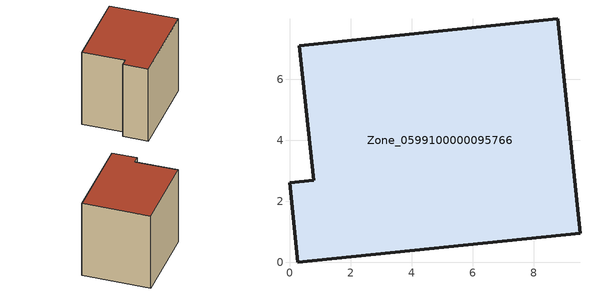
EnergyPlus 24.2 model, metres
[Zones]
Zone_0599100000095766
 floor ground (C_G): 0,2.6 0.79,2.68 0.32,7.09 8.77,7.98 9.51,0.96 0.27,0 z0
 wall outside (C_F): 0.79,2.68 0,2.6 0.27,0 9.51,0.96 8.77,7.98 0.32,7.09 0.79,2.68 z0:8.43
 roof outside (C_R): 8.77,7.98 0.32,7.09 0.79,2.68 0,2.6 0.27,0 9.51,0.96 z8.43
[BUILDING]
Pand.0599100000095766: North Axis=0; Terrain=City; Loads Convergence Tolerance Value=0.04; Temperature Convergence Tolerance Value=0.4; Solar Distribution=FullExterior; Maximum Number of Warmup Days=25; Minimum Number of Warmup Days=1
[Site:Location]
Rotterdam.The.Hague.AP_ZH_NLD Design_Conditions: Latitude=51.96; Longitude=4.45; Time Zone=1; Elevation=-4.5
[SITE:GROUNDTEMPERATURE:BUILDINGSURFACE]
18, 18, 18, 18, 18, 18, 18, 18, 18, 18, 18, 18
[MATERIAL] Thermal Absorptance=0.9; Solar Absorptance=0.7; Visible Absorptance=0.7
Name | Roughness | Thickness | Conductivity | Density | Specific Heat
G.TI.1992-2005 | MediumSmooth | 0.15 | 0.06 | 540 | 1210
F.TI.1992-2005 | Rough | 0.3 | 0.12 | 1920 | 840
R.TI.1992-2005 | MediumRough | 0.2 | 0.08 | 1500 | 1000
[CONSTRUCTION]
C_G: G.TI.1992-2005
C_F: F.TI.1992-2005
C_R: R.TI.1992-2005
[ZONE]
Zone_0599100000095766: Type=1; Multiplier=1; Ceiling Height=Autocalculate; Volume=Autocalculate; Floor Area=autocalculate; Part of Total Floor Area=Yes
[ZONEINFILTRATION:DESIGNFLOWRATE]
Infil_Zone_0599100000095766: Zone or ZoneList or Space or SpaceList=Zone_0599100000095766; Schedule=AlwaysOn; Design Flow Rate Calculation Method=Flow/Area; Flow Rate per Floor Area=0.0015; Constant Term Coefficient=1; Temperature Term Coefficient=0; Velocity Term Coefficient=0; Velocity Squared Term Coefficient=0
[HVACTEMPLATE:ZONE:IDEALLOADSAIRSYSTEM]
Zone_0599100000095766: Maximum Heating Supply Air Temperature=50; Minimum Cooling Supply Air Temperature=13; Maximum Heating Supply Air Humidity Ratio=0.0156; Minimum Cooling Supply Air Humidity Ratio=0.0077; Heating Limit=NoLimit; Cooling Limit=NoLimit; Dehumidification Control Type=ConstantSensibleHeatRatio; Cooling Sensible Heat Ratio=0.7; Dehumidification Setpoint=60; Humidification Control Type=None; Humidification Setpoint=30; Outdoor Air Method=None; Outdoor Air Flow Rate per Person=0.00944; Outdoor Air Flow Rate per Zone Floor Area=0; Outdoor Air Flow Rate per Zone=0; Demand Controlled Ventilation Type=None; Outdoor Air Economizer Type=NoEconomizer; Heat Recovery Type=None; Sensible Heat Recovery Effectiveness=0.7; Latent Heat Recovery Effectiveness=0.65
[ZONECONTROL:THERMOSTAT]
ThermostatControl_Zone_0599100000095766: Zone or ZoneList=Zone_0599100000095766; Control Type Schedule=DualSetpointControlType; Control 1=Thermostat_Zone_0599100000095766; Temperature Difference Between Cutout And Setpoint=0
[THERMOSTATSETPOINT:DUALSETPOINT]
Thermostat_Zone_0599100000095766: Heating Setpoint Temperature Schedule=HeatingSetpoint_Zone_0599100000095766; Cooling Setpoint Temperature Schedule=CoolingSetpoint_Zone_0599100000095766
[SCHEDULE:COMPACT]
HeatingSetpoint_Zone_0599100000095766: Through: 12/31, For: AllDays, Until: 24:00, 21
CoolingSetpoint_Zone_0599100000095766: Through: 12/31, For: AllDays, Until: 24:00, 24
DualSetpointControlType: Through: 12/31, For: AllDays, Until: 24:00, 4
AlwaysOn: Through: 12/31, For: AllDays, Until: 24:00, 1
